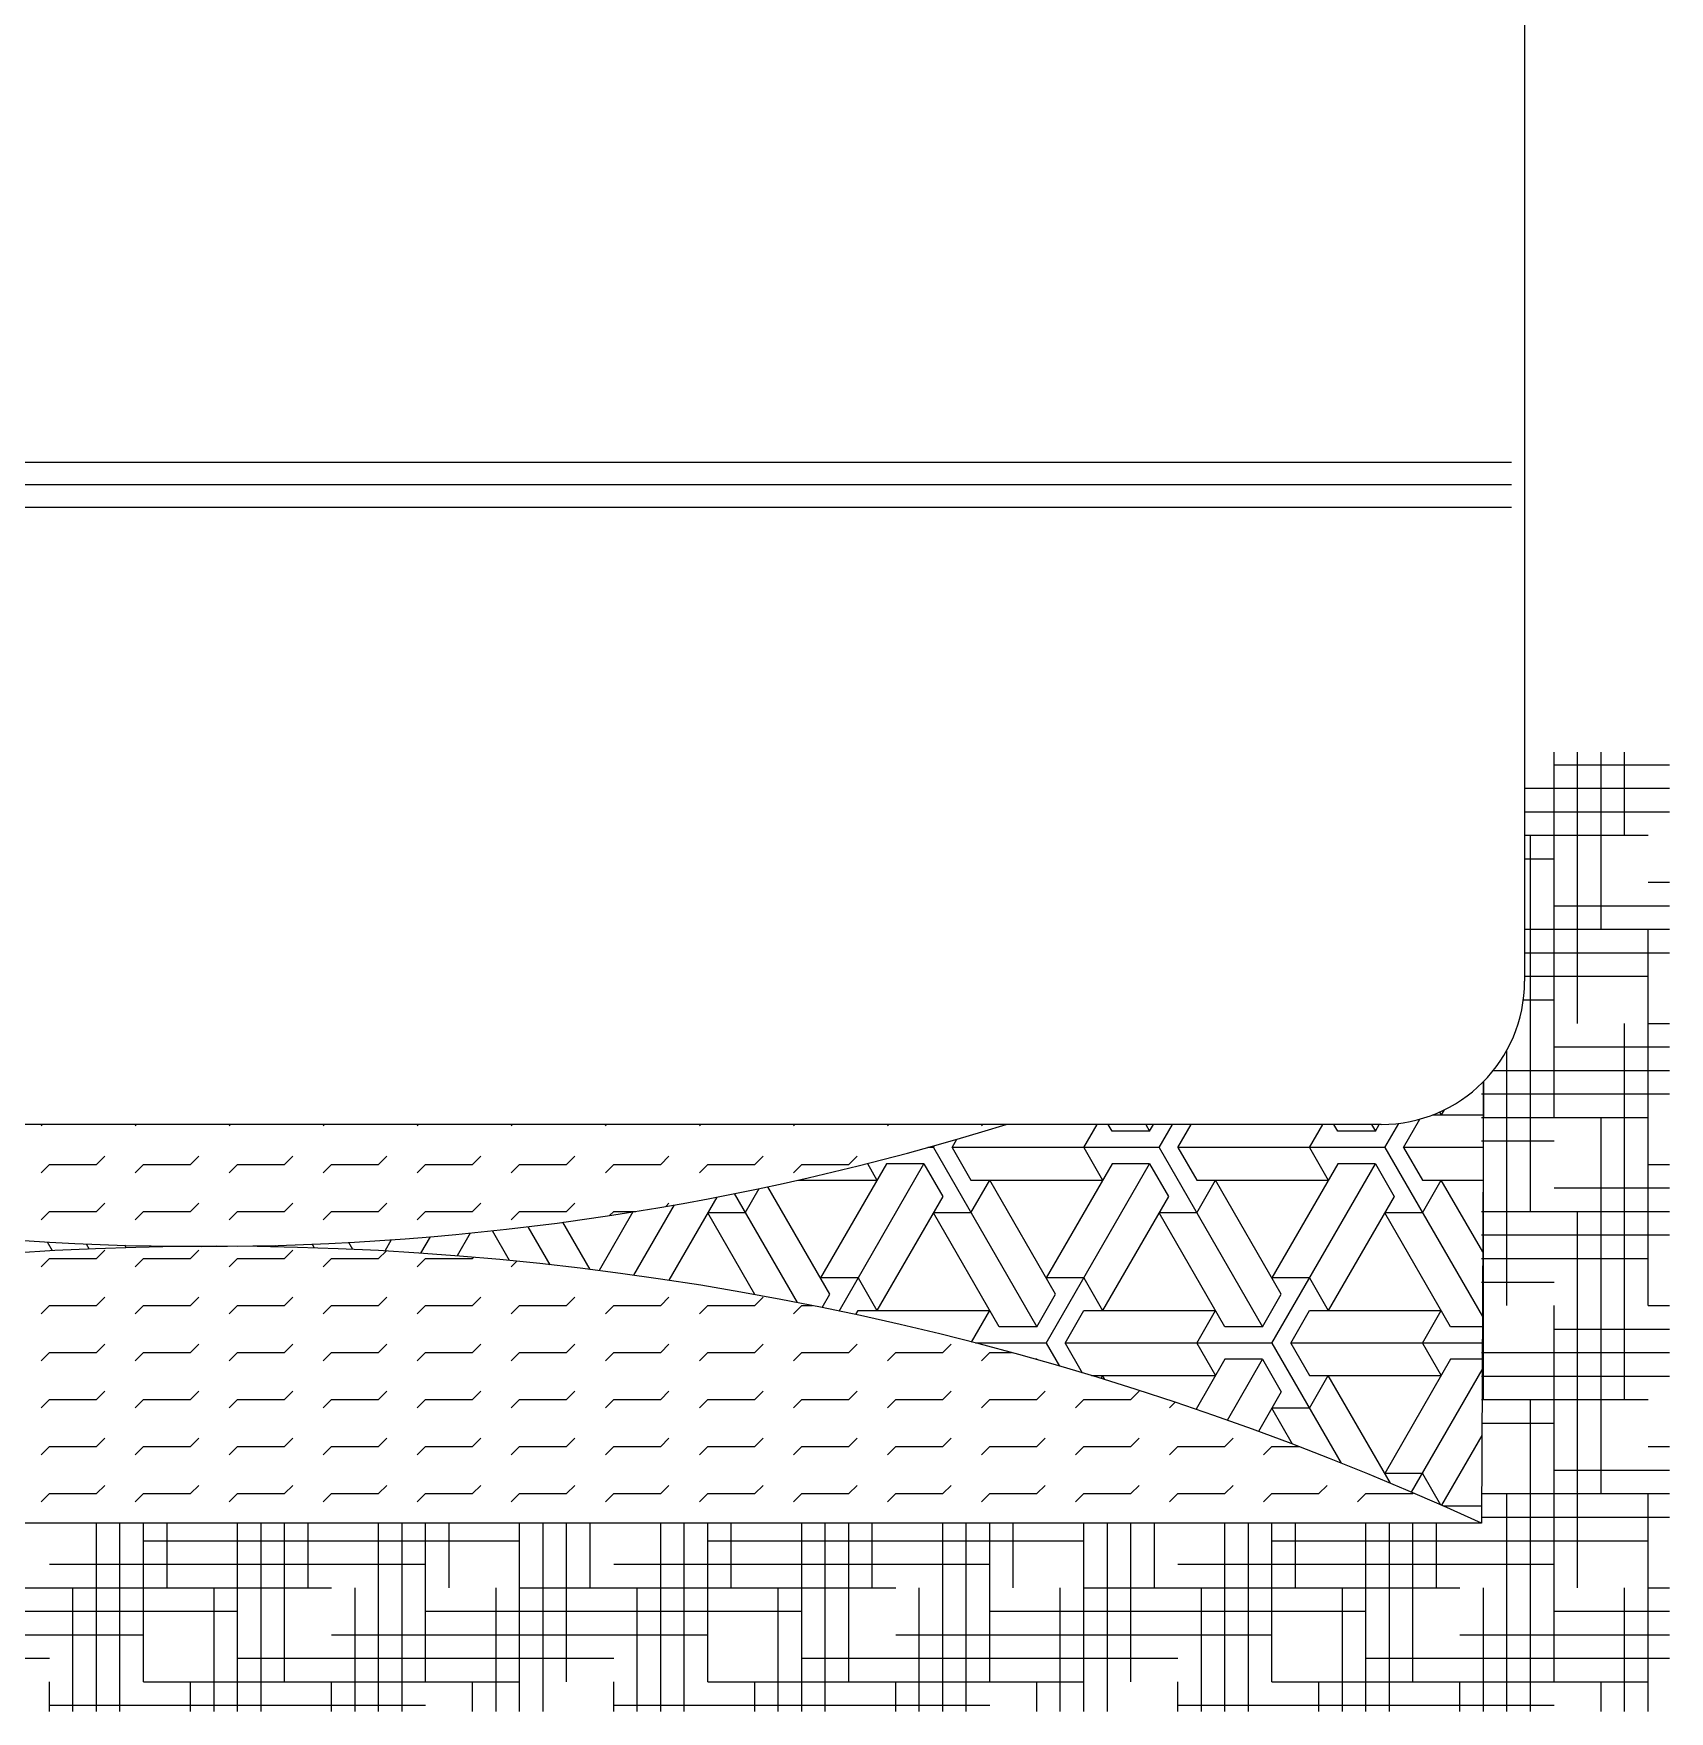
# Model space of a CAD drawing. Header units: millimetres. Extents: x 1787 to 68324, y 1435 to 30835.
# Drawn here: x 37447 to 38317, y 10164 to 11056 of the extents above; entities that cross this region are included whole.
import ezdxf

# ---------------------------------------------------------------- set-up
doc = ezdxf.new("R2010")
doc.units = ezdxf.units.MM

# ---------------------------------------------------------------- blocks, each defined once
blk = doc.blocks.new('A$C62731D1C')
for p, q in [((1.46787, 2.14084, 0.68571), (1.46787, 0.38824, 0.68571)), ((0.10613, 0.66415, 0.68571), (1.46095, 0.66415, 0.68571)), ((0.10613, 0.65215, 0.68571), (1.46095, 0.65215, 0.68571)), ((0.10613, 0.64015, 0.68571), (1.46095, 0.64015, 0.68571)), ((1.4835, 0.31577, 0.68571), (1.4835, 0.50998, 0.68571)), ((1.496, 0.36577, 0.68571), (1.496, 0.50998, 0.68571)), ((1.5085, 0.41577, 0.68571), (1.5085, 0.50998, 0.68571)), ((1.521, 0.46577, 0.68571), (1.521, 0.50998, 0.68571)), ((1.4835, 0.50327, 0.68571), (1.54488, 0.50327, 0.68571)), ((1.46787, 0.49077, 0.68571), (1.54488, 0.49077, 0.68571)), ((1.46787, 0.47827, 0.68571), (1.54488, 0.47827, 0.68571)), ((1.46787, 0.46577, 0.68571), (1.5335, 0.46577, 0.68571)), ((1.471, 0.26577, 0.68571), (1.471, 0.46577, 0.68571)), ((1.46787, 0.45327, 0.68571), (1.4835, 0.45327, 0.68571)), ((1.5335, 0.44077, 0.68571), (1.54488, 0.44077, 0.68571)), ((1.4835, 0.42827, 0.68571), (1.54488, 0.42827, 0.68571)), ((1.46787, 0.41577, 0.68571), (1.54488, 0.41577, 0.68571)), ((1.5335, 0.21577, 0.68571), (1.5335, 0.41577, 0.68571)), ((1.46787, 0.40327, 0.68571), (1.54488, 0.40327, 0.68571)), ((1.46787, 0.39077, 0.68571), (1.5335, 0.39077, 0.68571)), ((1.46722, 0.37827, 0.68571), (1.4835, 0.37827, 0.68571)), ((1.521, 0.16577, 0.68571), (1.521, 0.36577, 0.68571)), ((1.5335, 0.36577, 0.68571), (1.54488, 0.36577, 0.68571)), ((1.4585, 0.21577, 0.68571), (1.4585, 0.35163, 0.68571)), ((1.4835, 0.35327, 0.68571), (1.54488, 0.35327, 0.68571)), ((1.45128, 0.34077, 0.68571), (1.54488, 0.34077, 0.68571)), ((1.446, 0.33481, 0.68571), (1.44488, 0.1, 0.68571)), ((1.446, 0.16577, 0.68571), (1.446, 0.33481, 0.68571)), ((1.44488, 0.32827, 0.68571), (1.54488, 0.32827, 0.68571)), ((1.3935, 0.29977, 0.68571), (1.40091, 0.3126, 0.68571)), ((1.4035, 0.29977, 0.68571), (1.41221, 0.31486, 0.68571)), ((1.41896, 0.31709, 0.68571), (1.44592, 0.31709, 0.68571)), ((1.42263, 0.31861, 0.68571), (1.4235, 0.31709, 0.68571)), ((1.42502, 0.31973, 0.68571), (1.4235, 0.31709, 0.68571)), ((1.44488, 0.31577, 0.68571), (1.5335, 0.31577, 0.68571)), ((1.5085, 0.11577, 0.68571), (1.5085, 0.31577, 0.68571)), ((1.39167, 0.31204, 0.68571), (0.17247, 0.31204, 0.68571)), ((0.67908, 0.31135, 0.68571), (0.67977, 0.31204, 0.68571)), ((0.72908, 0.31135, 0.68571), (0.72977, 0.31204, 0.68571)), ((0.77908, 0.31135, 0.68571), (0.77977, 0.31204, 0.68571)), ((0.82908, 0.31135, 0.68571), (0.82977, 0.31204, 0.68571)), ((0.87908, 0.31135, 0.68571), (0.87977, 0.31204, 0.68571)), ((0.92908, 0.31135, 0.68571), (0.92977, 0.31204, 0.68571)), ((0.97908, 0.31135, 0.68571), (0.97977, 0.31204, 0.68571)), ((1.02908, 0.31135, 0.68571), (1.02977, 0.31204, 0.68571)), ((1.07908, 0.31135, 0.68571), (1.07977, 0.31204, 0.68571)), ((1.12908, 0.31135, 0.68571), (1.12977, 0.31204, 0.68571)), ((1.1635, 0.29977, 0.68571), (1.16604, 0.30418, 0.68571)), ((1.17908, 0.31135, 0.68571), (1.17977, 0.31204, 0.68571)), ((1.2335, 0.29977, 0.68571), (1.24058, 0.31204, 0.68571)), ((1.2485, 0.30843, 0.68571), (1.24642, 0.31204, 0.68571)), ((1.2685, 0.30843, 0.68571), (1.2485, 0.30843, 0.68571)), ((1.26642, 0.31204, 0.68571), (1.2685, 0.30843, 0.68571)), ((1.2685, 0.30843, 0.68571), (1.27058, 0.31204, 0.68571)), ((1.2735, 0.29977, 0.68571), (1.28058, 0.31204, 0.68571)), ((1.2835, 0.29977, 0.68571), (1.29058, 0.31204, 0.68571)), ((1.3535, 0.29977, 0.68571), (1.36058, 0.31204, 0.68571)), ((1.3685, 0.30843, 0.68571), (1.36642, 0.31204, 0.68571)), ((1.3885, 0.30843, 0.68571), (1.3685, 0.30843, 0.68571)), ((1.38642, 0.31204, 0.68571), (1.3885, 0.30843, 0.68571)), ((1.3885, 0.30843, 0.68571), (1.39058, 0.31204, 0.68571)), ((1.44488, 0.30327, 0.68571), (1.4835, 0.30327, 0.68571)), ((0.7085, 0.29077, 0.68571), (0.71292, 0.29519, 0.68571)), ((0.7585, 0.29077, 0.68571), (0.76292, 0.29519, 0.68571)), ((0.8085, 0.29077, 0.68571), (0.81292, 0.29519, 0.68571)), ((0.8585, 0.29077, 0.68571), (0.86292, 0.29519, 0.68571)), ((0.9085, 0.29077, 0.68571), (0.91292, 0.29519, 0.68571)), ((0.9585, 0.29077, 0.68571), (0.96292, 0.29519, 0.68571)), ((1.0085, 0.29077, 0.68571), (1.01292, 0.29519, 0.68571)), ((1.0585, 0.29077, 0.68571), (1.06292, 0.29519, 0.68571)), ((1.1085, 0.29077, 0.68571), (1.11292, 0.29519, 0.68571)), ((1.1535, 0.29977, 0.68571), (1.15051, 0.29977, 0.68571)), ((1.1535, 0.29977, 0.68571), (1.15408, 0.30077, 0.68571)), ((1.1535, 0.29977, 0.68571), (1.2085, 0.20451, 0.68571)), ((1.2735, 0.29977, 0.68571), (1.1635, 0.29977, 0.68571)), ((1.1635, 0.29977, 0.68571), (1.1735, 0.28245, 0.68571)), ((1.2335, 0.29977, 0.68571), (1.2435, 0.28245, 0.68571)), ((1.2735, 0.29977, 0.68571), (1.3285, 0.20451, 0.68571)), ((1.3935, 0.29977, 0.68571), (1.2835, 0.29977, 0.68571)), ((1.2835, 0.29977, 0.68571), (1.2935, 0.28245, 0.68571)), ((1.3535, 0.29977, 0.68571), (1.3635, 0.28245, 0.68571)), ((1.3935, 0.29977, 0.68571), (1.44541, 0.20987, 0.68571)), ((1.44583, 0.29977, 0.68571), (1.4035, 0.29977, 0.68571)), ((1.4035, 0.29977, 0.68571), (1.4135, 0.28245, 0.68571)), ((0.67908, 0.28635, 0.68571), (0.6835, 0.29077, 0.68571)), ((0.6835, 0.29077, 0.68571), (0.7085, 0.29077, 0.68571)), ((0.72908, 0.28635, 0.68571), (0.7335, 0.29077, 0.68571)), ((0.7335, 0.29077, 0.68571), (0.7585, 0.29077, 0.68571)), ((0.77908, 0.28635, 0.68571), (0.7835, 0.29077, 0.68571)), ((0.7835, 0.29077, 0.68571), (0.8085, 0.29077, 0.68571)), ((0.82908, 0.28635, 0.68571), (0.8335, 0.29077, 0.68571)), ((0.8335, 0.29077, 0.68571), (0.8585, 0.29077, 0.68571)), ((0.87908, 0.28635, 0.68571), (0.8835, 0.29077, 0.68571)), ((0.8835, 0.29077, 0.68571), (0.9085, 0.29077, 0.68571)), ((0.92908, 0.28635, 0.68571), (0.9335, 0.29077, 0.68571)), ((0.9335, 0.29077, 0.68571), (0.9585, 0.29077, 0.68571)), ((0.97908, 0.28635, 0.68571), (0.9835, 0.29077, 0.68571)), ((0.9835, 0.29077, 0.68571), (1.0085, 0.29077, 0.68571)), ((1.02908, 0.28635, 0.68571), (1.0335, 0.29077, 0.68571)), ((1.0335, 0.29077, 0.68571), (1.0585, 0.29077, 0.68571)), ((1.07908, 0.28635, 0.68571), (1.0835, 0.29077, 0.68571)), ((1.0835, 0.29077, 0.68571), (1.1085, 0.29077, 0.68571)), ((1.1285, 0.29111, 0.68571), (1.0935, 0.23049, 0.68571)), ((1.10332, 0.21286, 0.68571), (1.1485, 0.29111, 0.68571)), ((1.11842, 0.29126, 0.68571), (1.1235, 0.28245, 0.68571)), ((1.1485, 0.29111, 0.68571), (1.1285, 0.29111, 0.68571)), ((1.1485, 0.29111, 0.68571), (1.1585, 0.27379, 0.68571)), ((1.2135, 0.19585, 0.68571), (1.2685, 0.29111, 0.68571)), ((1.2485, 0.29111, 0.68571), (1.2135, 0.23049, 0.68571)), ((1.2685, 0.29111, 0.68571), (1.2485, 0.29111, 0.68571)), ((1.2685, 0.29111, 0.68571), (1.2785, 0.27379, 0.68571)), ((1.3335, 0.19585, 0.68571), (1.3885, 0.29111, 0.68571)), ((1.3685, 0.29111, 0.68571), (1.3335, 0.23049, 0.68571)), ((1.3885, 0.29111, 0.68571), (1.3685, 0.29111, 0.68571)), ((1.3885, 0.29111, 0.68571), (1.3985, 0.27379, 0.68571)), ((1.5335, 0.29077, 0.68571), (1.54488, 0.29077, 0.68571)), ((1.0535, 0.26513, 0.68571), (1.06091, 0.27796, 0.68571)), ((1.0985, 0.22183, 0.68571), (1.06553, 0.27894, 0.68571)), ((1.08156, 0.28245, 0.68571), (1.1235, 0.28245, 0.68571)), ((1.1735, 0.26513, 0.68571), (1.1835, 0.28245, 0.68571)), ((1.1735, 0.28245, 0.68571), (1.2435, 0.28245, 0.68571)), ((1.2185, 0.22183, 0.68571), (1.1835, 0.28245, 0.68571)), ((1.2935, 0.26513, 0.68571), (1.3035, 0.28245, 0.68571)), ((1.2935, 0.28245, 0.68571), (1.3635, 0.28245, 0.68571)), ((1.3385, 0.22183, 0.68571), (1.3035, 0.28245, 0.68571)), ((1.4135, 0.26513, 0.68571), (1.4235, 0.28245, 0.68571)), ((1.4135, 0.28245, 0.68571), (1.44575, 0.28245, 0.68571)), ((1.44557, 0.24423, 0.68571), (1.4235, 0.28245, 0.68571)), ((1.4835, 0.27827, 0.68571), (1.54488, 0.27827, 0.68571)), ((0.7085, 0.26577, 0.68571), (0.71292, 0.27019, 0.68571)), ((0.7585, 0.26577, 0.68571), (0.76292, 0.27019, 0.68571)), ((0.8085, 0.26577, 0.68571), (0.81292, 0.27019, 0.68571)), ((0.8585, 0.26577, 0.68571), (0.86292, 0.27019, 0.68571)), ((0.9085, 0.26577, 0.68571), (0.91292, 0.27019, 0.68571)), ((0.9585, 0.26577, 0.68571), (0.96292, 0.27019, 0.68571)), ((0.9943, 0.23188, 0.68571), (1.01588, 0.26926, 0.68571)), ((1.01117, 0.26843, 0.68571), (1.01292, 0.27019, 0.68571)), ((1.03828, 0.2734, 0.68571), (1.01275, 0.2292, 0.68571)), ((1.04766, 0.27525, 0.68571), (1.08108, 0.21737, 0.68571)), ((1.1585, 0.27379, 0.68571), (1.1235, 0.21317, 0.68571)), ((1.2785, 0.27379, 0.68571), (1.2435, 0.21317, 0.68571)), ((1.3985, 0.27379, 0.68571), (1.3635, 0.21317, 0.68571)), ((0.67908, 0.26135, 0.68571), (0.6835, 0.26577, 0.68571)), ((0.6835, 0.26577, 0.68571), (0.7085, 0.26577, 0.68571)), ((0.72908, 0.26135, 0.68571), (0.7335, 0.26577, 0.68571)), ((0.7335, 0.26577, 0.68571), (0.7585, 0.26577, 0.68571)), ((0.77908, 0.26135, 0.68571), (0.7835, 0.26577, 0.68571)), ((0.7835, 0.26577, 0.68571), (0.8085, 0.26577, 0.68571)), ((0.82908, 0.26135, 0.68571), (0.8335, 0.26577, 0.68571)), ((0.8335, 0.26577, 0.68571), (0.8585, 0.26577, 0.68571)), ((0.87908, 0.26135, 0.68571), (0.8835, 0.26577, 0.68571)), ((0.8835, 0.26577, 0.68571), (0.9085, 0.26577, 0.68571)), ((0.92908, 0.26135, 0.68571), (0.9335, 0.26577, 0.68571)), ((0.9335, 0.26577, 0.68571), (0.9585, 0.26577, 0.68571)), ((0.97092, 0.23496, 0.68571), (0.95645, 0.26002, 0.68571)), ((0.99372, 0.26552, 0.68571), (0.97573, 0.23435, 0.68571)), ((0.98131, 0.26358, 0.68571), (0.9835, 0.26577, 0.68571)), ((0.9835, 0.26577, 0.68571), (0.99527, 0.26577, 0.68571)), ((1.0535, 0.26513, 0.68571), (1.0335, 0.26513, 0.68571)), ((1.05864, 0.22159, 0.68571), (1.0335, 0.26513, 0.68571)), ((1.1735, 0.26513, 0.68571), (1.1535, 0.26513, 0.68571)), ((1.1885, 0.20451, 0.68571), (1.1535, 0.26513, 0.68571)), ((1.2935, 0.26513, 0.68571), (1.2735, 0.26513, 0.68571)), ((1.3085, 0.20451, 0.68571), (1.2735, 0.26513, 0.68571)), ((1.4135, 0.26513, 0.68571), (1.3935, 0.26513, 0.68571)), ((1.4285, 0.20451, 0.68571), (1.3935, 0.26513, 0.68571)), ((1.44488, 0.26577, 0.68571), (1.54488, 0.26577, 0.68571)), ((1.496, 0.06577, 0.68571), (1.496, 0.26577, 0.68571)), ((0.86518, 0.25072, 0.68571), (0.86174, 0.24476, 0.68571)), ((0.88105, 0.24357, 0.68571), (0.88611, 0.25234, 0.68571)), ((0.90723, 0.25428, 0.68571), (0.90024, 0.24216, 0.68571)), ((0.92819, 0.23969, 0.68571), (0.91906, 0.2555, 0.68571)), ((0.93782, 0.25765, 0.68571), (0.94947, 0.23748, 0.68571)), ((1.44488, 0.25327, 0.68571), (1.54488, 0.25327, 0.68571)), ((0.6852, 0.24488, 0.68571), (0.6825, 0.24954, 0.68571)), ((0.70309, 0.24852, 0.68571), (0.70465, 0.24582, 0.68571)), ((0.7085, 0.24077, 0.68571), (0.71292, 0.24519, 0.68571)), ((0.72425, 0.24652, 0.68571), (0.72351, 0.24779, 0.68571)), ((0.74324, 0.24737, 0.68571), (0.74302, 0.24697, 0.68571)), ((0.7585, 0.24077, 0.68571), (0.76292, 0.24519, 0.68571)), ((0.78322, 0.24733, 0.68571), (0.78315, 0.24721, 0.68571)), ((0.80401, 0.24693, 0.68571), (0.80355, 0.24773, 0.68571)), ((0.8085, 0.24077, 0.68571), (0.81292, 0.24519, 0.68571)), ((0.82316, 0.2484, 0.68571), (0.82431, 0.24641, 0.68571)), ((0.84477, 0.24562, 0.68571), (0.84263, 0.24932, 0.68571)), ((0.8585, 0.24077, 0.68571), (0.86246, 0.24472, 0.68571)), ((0.9085, 0.24077, 0.68571), (0.90916, 0.24143, 0.68571)), ((0.67908, 0.23635, 0.68571), (0.6835, 0.24077, 0.68571)), ((0.6835, 0.24077, 0.68571), (0.7085, 0.24077, 0.68571)), ((0.72908, 0.23635, 0.68571), (0.7335, 0.24077, 0.68571)), ((0.7335, 0.24077, 0.68571), (0.7585, 0.24077, 0.68571)), ((0.77908, 0.23635, 0.68571), (0.7835, 0.24077, 0.68571)), ((0.7835, 0.24077, 0.68571), (0.8085, 0.24077, 0.68571)), ((0.82908, 0.23635, 0.68571), (0.8335, 0.24077, 0.68571)), ((0.8335, 0.24077, 0.68571), (0.8585, 0.24077, 0.68571)), ((0.87908, 0.23635, 0.68571), (0.8835, 0.24077, 0.68571)), ((0.8835, 0.24077, 0.68571), (0.9085, 0.24077, 0.68571)), ((0.92908, 0.23635, 0.68571), (0.93204, 0.23931, 0.68571)), ((1.44488, 0.24077, 0.68571), (1.5335, 0.24077, 0.68571)), ((1.1135, 0.23049, 0.68571), (1.0935, 0.23049, 0.68571)), ((1.1135, 0.23049, 0.68571), (1.1235, 0.21317, 0.68571)), ((1.2335, 0.23049, 0.68571), (1.2135, 0.23049, 0.68571)), ((1.2335, 0.23049, 0.68571), (1.2435, 0.21317, 0.68571)), ((1.3535, 0.23049, 0.68571), (1.3335, 0.23049, 0.68571)), ((1.3535, 0.23049, 0.68571), (1.3635, 0.21317, 0.68571)), ((1.44488, 0.22827, 0.68571), (1.4835, 0.22827, 0.68571)), ((0.67908, 0.21135, 0.68571), (0.6835, 0.21577, 0.68571)), ((0.6835, 0.21577, 0.68571), (0.7085, 0.21577, 0.68571)), ((0.7085, 0.21577, 0.68571), (0.71292, 0.22019, 0.68571)), ((0.72908, 0.21135, 0.68571), (0.7335, 0.21577, 0.68571)), ((0.7335, 0.21577, 0.68571), (0.7585, 0.21577, 0.68571)), ((0.7585, 0.21577, 0.68571), (0.76292, 0.22019, 0.68571)), ((0.77908, 0.21135, 0.68571), (0.7835, 0.21577, 0.68571)), ((0.7835, 0.21577, 0.68571), (0.8085, 0.21577, 0.68571)), ((0.8085, 0.21577, 0.68571), (0.81292, 0.22019, 0.68571)), ((0.82908, 0.21135, 0.68571), (0.8335, 0.21577, 0.68571)), ((0.8335, 0.21577, 0.68571), (0.8585, 0.21577, 0.68571)), ((0.8585, 0.21577, 0.68571), (0.86292, 0.22019, 0.68571)), ((0.87908, 0.21135, 0.68571), (0.8835, 0.21577, 0.68571)), ((0.8835, 0.21577, 0.68571), (0.9085, 0.21577, 0.68571)), ((0.9085, 0.21577, 0.68571), (0.91292, 0.22019, 0.68571)), ((0.92908, 0.21135, 0.68571), (0.9335, 0.21577, 0.68571)), ((0.9335, 0.21577, 0.68571), (0.9585, 0.21577, 0.68571)), ((0.9585, 0.21577, 0.68571), (0.96292, 0.22019, 0.68571)), ((0.97908, 0.21135, 0.68571), (0.9835, 0.21577, 0.68571)), ((0.9835, 0.21577, 0.68571), (1.0085, 0.21577, 0.68571)), ((1.0085, 0.21577, 0.68571), (1.01292, 0.22019, 0.68571)), ((1.02908, 0.21135, 0.68571), (1.0335, 0.21577, 0.68571)), ((1.0335, 0.21577, 0.68571), (1.0585, 0.21577, 0.68571)), ((1.0585, 0.21577, 0.68571), (1.06292, 0.22019, 0.68571)), ((1.07908, 0.21135, 0.68571), (1.0835, 0.21577, 0.68571)), ((1.0835, 0.21577, 0.68571), (1.08915, 0.21577, 0.68571)), ((1.09439, 0.21471, 0.68571), (1.0985, 0.22183, 0.68571)), ((1.2085, 0.20451, 0.68571), (1.2185, 0.22183, 0.68571)), ((1.3285, 0.20451, 0.68571), (1.3385, 0.22183, 0.68571)), ((1.4835, 0.01577, 0.68571), (1.4835, 0.21577, 0.68571)), ((1.5335, 0.21577, 0.68571), (1.54488, 0.21577, 0.68571)), ((1.11222, 0.21096, 0.68571), (1.1135, 0.21317, 0.68571)), ((1.1135, 0.21317, 0.68571), (1.1835, 0.21317, 0.68571)), ((1.17381, 0.19638, 0.68571), (1.1835, 0.21317, 0.68571)), ((1.2235, 0.19585, 0.68571), (1.2335, 0.21317, 0.68571)), ((1.2335, 0.21317, 0.68571), (1.3035, 0.21317, 0.68571)), ((1.2935, 0.19585, 0.68571), (1.3035, 0.21317, 0.68571)), ((1.3435, 0.19585, 0.68571), (1.3535, 0.21317, 0.68571)), ((1.3535, 0.21317, 0.68571), (1.4235, 0.21317, 0.68571)), ((1.4135, 0.19585, 0.68571), (1.4235, 0.21317, 0.68571)), ((1.2085, 0.20451, 0.68571), (1.1885, 0.20451, 0.68571)), ((1.3285, 0.20451, 0.68571), (1.3085, 0.20451, 0.68571)), ((1.44538, 0.20451, 0.68571), (1.4285, 0.20451, 0.68571)), ((1.4835, 0.20327, 0.68571), (1.54488, 0.20327, 0.68571)), ((0.67908, 0.18635, 0.68571), (0.6835, 0.19077, 0.68571)), ((0.6835, 0.19077, 0.68571), (0.7085, 0.19077, 0.68571)), ((0.7085, 0.19077, 0.68571), (0.71292, 0.19519, 0.68571)), ((0.72908, 0.18635, 0.68571), (0.7335, 0.19077, 0.68571)), ((0.7335, 0.19077, 0.68571), (0.7585, 0.19077, 0.68571)), ((0.7585, 0.19077, 0.68571), (0.76292, 0.19519, 0.68571)), ((0.77908, 0.18635, 0.68571), (0.7835, 0.19077, 0.68571)), ((0.7835, 0.19077, 0.68571), (0.8085, 0.19077, 0.68571)), ((0.8085, 0.19077, 0.68571), (0.81292, 0.19519, 0.68571)), ((0.82908, 0.18635, 0.68571), (0.8335, 0.19077, 0.68571)), ((0.8335, 0.19077, 0.68571), (0.8585, 0.19077, 0.68571)), ((0.8585, 0.19077, 0.68571), (0.86292, 0.19519, 0.68571)), ((0.87908, 0.18635, 0.68571), (0.8835, 0.19077, 0.68571)), ((0.8835, 0.19077, 0.68571), (0.9085, 0.19077, 0.68571)), ((0.9085, 0.19077, 0.68571), (0.91292, 0.19519, 0.68571)), ((0.92908, 0.18635, 0.68571), (0.9335, 0.19077, 0.68571)), ((0.9335, 0.19077, 0.68571), (0.9585, 0.19077, 0.68571)), ((0.9585, 0.19077, 0.68571), (0.96292, 0.19519, 0.68571)), ((0.97908, 0.18635, 0.68571), (0.9835, 0.19077, 0.68571)), ((0.9835, 0.19077, 0.68571), (1.0085, 0.19077, 0.68571)), ((1.0085, 0.19077, 0.68571), (1.01292, 0.19519, 0.68571)), ((1.02908, 0.18635, 0.68571), (1.0335, 0.19077, 0.68571)), ((1.0335, 0.19077, 0.68571), (1.0585, 0.19077, 0.68571)), ((1.0585, 0.19077, 0.68571), (1.06292, 0.19519, 0.68571)), ((1.07908, 0.18635, 0.68571), (1.0835, 0.19077, 0.68571)), ((1.0835, 0.19077, 0.68571), (1.1085, 0.19077, 0.68571)), ((1.1085, 0.19077, 0.68571), (1.11292, 0.19519, 0.68571)), ((1.12908, 0.18635, 0.68571), (1.1335, 0.19077, 0.68571)), ((1.1335, 0.19077, 0.68571), (1.1585, 0.19077, 0.68571)), ((1.1585, 0.19077, 0.68571), (1.16292, 0.19519, 0.68571)), ((1.2135, 0.19585, 0.68571), (1.17586, 0.19585, 0.68571)), ((1.17908, 0.18635, 0.68571), (1.1835, 0.19077, 0.68571)), ((1.1835, 0.19077, 0.68571), (1.195, 0.19077, 0.68571)), ((1.2135, 0.19585, 0.68571), (1.22059, 0.18358, 0.68571)), ((1.3335, 0.19585, 0.68571), (1.2235, 0.19585, 0.68571)), ((1.2235, 0.19585, 0.68571), (1.23263, 0.18003, 0.68571)), ((1.2935, 0.19585, 0.68571), (1.3035, 0.17853, 0.68571)), ((1.3335, 0.19585, 0.68571), (1.37035, 0.13204, 0.68571)), ((1.44534, 0.19585, 0.68571), (1.3435, 0.19585, 0.68571)), ((1.3435, 0.19585, 0.68571), (1.3535, 0.17853, 0.68571)), ((1.4135, 0.19585, 0.68571), (1.4235, 0.17853, 0.68571)), ((1.44488, 0.19077, 0.68571), (1.54488, 0.19077, 0.68571)), ((1.2085, 0.18719, 0.68571), (1.20794, 0.18719, 0.68571)), ((1.20842, 0.18705, 0.68571), (1.2085, 0.18719, 0.68571)), ((1.2085, 0.18719, 0.68571), (1.20861, 0.187, 0.68571)), ((1.23764, 0.17853, 0.68571), (1.3035, 0.17853, 0.68571)), ((1.24263, 0.17702, 0.68571), (1.2435, 0.17853, 0.68571)), ((1.24475, 0.17637, 0.68571), (1.2435, 0.17853, 0.68571)), ((1.3085, 0.18719, 0.68571), (1.29318, 0.16065, 0.68571)), ((1.3285, 0.18719, 0.68571), (1.3085, 0.18719, 0.68571)), ((1.30983, 0.15486, 0.68571), (1.3285, 0.18719, 0.68571)), ((1.3285, 0.18719, 0.68571), (1.3385, 0.16987, 0.68571)), ((1.3535, 0.16121, 0.68571), (1.3635, 0.17853, 0.68571)), ((1.3535, 0.17853, 0.68571), (1.4235, 0.17853, 0.68571)), ((1.39656, 0.12128, 0.68571), (1.3635, 0.17853, 0.68571)), ((1.4285, 0.18719, 0.68571), (1.3935, 0.12657, 0.68571)), ((1.40771, 0.11653, 0.68571), (1.44527, 0.1816, 0.68571)), ((1.4453, 0.18719, 0.68571), (1.4285, 0.18719, 0.68571)), ((0.7085, 0.16577, 0.68571), (0.71292, 0.17019, 0.68571)), ((0.7585, 0.16577, 0.68571), (0.76292, 0.17019, 0.68571)), ((0.8085, 0.16577, 0.68571), (0.81292, 0.17019, 0.68571)), ((0.8585, 0.16577, 0.68571), (0.86292, 0.17019, 0.68571)), ((0.9085, 0.16577, 0.68571), (0.91292, 0.17019, 0.68571)), ((0.9585, 0.16577, 0.68571), (0.96292, 0.17019, 0.68571)), ((1.0085, 0.16577, 0.68571), (1.01292, 0.17019, 0.68571)), ((1.0585, 0.16577, 0.68571), (1.06292, 0.17019, 0.68571)), ((1.1085, 0.16577, 0.68571), (1.11292, 0.17019, 0.68571)), ((1.1585, 0.16577, 0.68571), (1.16292, 0.17019, 0.68571)), ((1.2085, 0.16577, 0.68571), (1.21292, 0.17019, 0.68571)), ((1.2585, 0.16577, 0.68571), (1.26292, 0.17019, 0.68571)), ((1.3385, 0.16987, 0.68571), (1.32639, 0.14889, 0.68571)), ((1.44488, 0.17827, 0.68571), (1.54488, 0.17827, 0.68571)), ((0.67908, 0.16135, 0.68571), (0.6835, 0.16577, 0.68571)), ((0.6835, 0.16577, 0.68571), (0.7085, 0.16577, 0.68571)), ((0.72908, 0.16135, 0.68571), (0.7335, 0.16577, 0.68571)), ((0.7335, 0.16577, 0.68571), (0.7585, 0.16577, 0.68571)), ((0.77908, 0.16135, 0.68571), (0.7835, 0.16577, 0.68571)), ((0.7835, 0.16577, 0.68571), (0.8085, 0.16577, 0.68571)), ((0.82908, 0.16135, 0.68571), (0.8335, 0.16577, 0.68571)), ((0.8335, 0.16577, 0.68571), (0.8585, 0.16577, 0.68571)), ((0.87908, 0.16135, 0.68571), (0.8835, 0.16577, 0.68571)), ((0.8835, 0.16577, 0.68571), (0.9085, 0.16577, 0.68571)), ((0.92908, 0.16135, 0.68571), (0.9335, 0.16577, 0.68571)), ((0.9335, 0.16577, 0.68571), (0.9585, 0.16577, 0.68571)), ((0.97908, 0.16135, 0.68571), (0.9835, 0.16577, 0.68571)), ((0.9835, 0.16577, 0.68571), (1.0085, 0.16577, 0.68571)), ((1.02908, 0.16135, 0.68571), (1.0335, 0.16577, 0.68571)), ((1.0335, 0.16577, 0.68571), (1.0585, 0.16577, 0.68571)), ((1.07908, 0.16135, 0.68571), (1.0835, 0.16577, 0.68571)), ((1.0835, 0.16577, 0.68571), (1.1085, 0.16577, 0.68571)), ((1.12908, 0.16135, 0.68571), (1.1335, 0.16577, 0.68571)), ((1.1335, 0.16577, 0.68571), (1.1585, 0.16577, 0.68571)), ((1.17908, 0.16135, 0.68571), (1.1835, 0.16577, 0.68571)), ((1.1835, 0.16577, 0.68571), (1.2085, 0.16577, 0.68571)), ((1.22908, 0.16135, 0.68571), (1.2335, 0.16577, 0.68571)), ((1.2335, 0.16577, 0.68571), (1.2585, 0.16577, 0.68571)), ((1.27908, 0.16135, 0.68571), (1.28212, 0.16439, 0.68571)), ((1.3535, 0.16121, 0.68571), (1.3335, 0.16121, 0.68571)), ((1.34453, 0.14211, 0.68571), (1.3335, 0.16121, 0.68571)), ((1.44488, 0.16577, 0.68571), (1.5335, 0.16577, 0.68571)), ((1.471, 0, 0.68571), (1.471, 0.16577, 0.68571)), ((1.44488, 0.15327, 0.68571), (1.4835, 0.15327, 0.68571)), ((0.7085, 0.14077, 0.68571), (0.71292, 0.14519, 0.68571)), ((0.7585, 0.14077, 0.68571), (0.76292, 0.14519, 0.68571)), ((0.8085, 0.14077, 0.68571), (0.81292, 0.14519, 0.68571)), ((0.8585, 0.14077, 0.68571), (0.86292, 0.14519, 0.68571)), ((0.9085, 0.14077, 0.68571), (0.91292, 0.14519, 0.68571)), ((0.9585, 0.14077, 0.68571), (0.96292, 0.14519, 0.68571)), ((1.0085, 0.14077, 0.68571), (1.01292, 0.14519, 0.68571)), ((1.0585, 0.14077, 0.68571), (1.06292, 0.14519, 0.68571)), ((1.1085, 0.14077, 0.68571), (1.11292, 0.14519, 0.68571)), ((1.1585, 0.14077, 0.68571), (1.16292, 0.14519, 0.68571)), ((1.2085, 0.14077, 0.68571), (1.21292, 0.14519, 0.68571)), ((1.2585, 0.14077, 0.68571), (1.26292, 0.14519, 0.68571)), ((1.3085, 0.14077, 0.68571), (1.31292, 0.14519, 0.68571)), ((1.44511, 0.14667, 0.68571), (1.42369, 0.10957, 0.68571)), ((0.67908, 0.13635, 0.68571), (0.6835, 0.14077, 0.68571)), ((0.6835, 0.14077, 0.68571), (0.7085, 0.14077, 0.68571)), ((0.72908, 0.13635, 0.68571), (0.7335, 0.14077, 0.68571)), ((0.7335, 0.14077, 0.68571), (0.7585, 0.14077, 0.68571)), ((0.77908, 0.13635, 0.68571), (0.7835, 0.14077, 0.68571)), ((0.7835, 0.14077, 0.68571), (0.8085, 0.14077, 0.68571)), ((0.82908, 0.13635, 0.68571), (0.8335, 0.14077, 0.68571)), ((0.8335, 0.14077, 0.68571), (0.8585, 0.14077, 0.68571)), ((0.87908, 0.13635, 0.68571), (0.8835, 0.14077, 0.68571)), ((0.8835, 0.14077, 0.68571), (0.9085, 0.14077, 0.68571)), ((0.92908, 0.13635, 0.68571), (0.9335, 0.14077, 0.68571)), ((0.9335, 0.14077, 0.68571), (0.9585, 0.14077, 0.68571)), ((0.97908, 0.13635, 0.68571), (0.9835, 0.14077, 0.68571)), ((0.9835, 0.14077, 0.68571), (1.0085, 0.14077, 0.68571)), ((1.02908, 0.13635, 0.68571), (1.0335, 0.14077, 0.68571)), ((1.0335, 0.14077, 0.68571), (1.0585, 0.14077, 0.68571)), ((1.07908, 0.13635, 0.68571), (1.0835, 0.14077, 0.68571)), ((1.0835, 0.14077, 0.68571), (1.1085, 0.14077, 0.68571)), ((1.12908, 0.13635, 0.68571), (1.1335, 0.14077, 0.68571)), ((1.1335, 0.14077, 0.68571), (1.1585, 0.14077, 0.68571)), ((1.17908, 0.13635, 0.68571), (1.1835, 0.14077, 0.68571)), ((1.1835, 0.14077, 0.68571), (1.2085, 0.14077, 0.68571)), ((1.22908, 0.13635, 0.68571), (1.2335, 0.14077, 0.68571)), ((1.2335, 0.14077, 0.68571), (1.2585, 0.14077, 0.68571)), ((1.27908, 0.13635, 0.68571), (1.2835, 0.14077, 0.68571)), ((1.2835, 0.14077, 0.68571), (1.3085, 0.14077, 0.68571)), ((1.32908, 0.13635, 0.68571), (1.3335, 0.14077, 0.68571)), ((1.3335, 0.14077, 0.68571), (1.34805, 0.14077, 0.68571)), ((1.5335, 0.14077, 0.68571), (1.54488, 0.14077, 0.68571)), ((1.4135, 0.12657, 0.68571), (1.3935, 0.12657, 0.68571)), ((1.4135, 0.12657, 0.68571), (1.42319, 0.10978, 0.68571)), ((1.4835, 0.12827, 0.68571), (1.54488, 0.12827, 0.68571)), ((0.7085, 0.11577, 0.68571), (0.71292, 0.12019, 0.68571)), ((0.7585, 0.11577, 0.68571), (0.76292, 0.12019, 0.68571)), ((0.8085, 0.11577, 0.68571), (0.81292, 0.12019, 0.68571)), ((0.8585, 0.11577, 0.68571), (0.86292, 0.12019, 0.68571)), ((0.9085, 0.11577, 0.68571), (0.91292, 0.12019, 0.68571)), ((0.9585, 0.11577, 0.68571), (0.96292, 0.12019, 0.68571)), ((1.0085, 0.11577, 0.68571), (1.01292, 0.12019, 0.68571)), ((1.0585, 0.11577, 0.68571), (1.06292, 0.12019, 0.68571)), ((1.1085, 0.11577, 0.68571), (1.11292, 0.12019, 0.68571)), ((1.1585, 0.11577, 0.68571), (1.16292, 0.12019, 0.68571)), ((1.2085, 0.11577, 0.68571), (1.21292, 0.12019, 0.68571)), ((1.2585, 0.11577, 0.68571), (1.26292, 0.12019, 0.68571)), ((1.3085, 0.11577, 0.68571), (1.31292, 0.12019, 0.68571)), ((1.3585, 0.11577, 0.68571), (1.36292, 0.12019, 0.68571)), ((1.4085, 0.11577, 0.68571), (1.4088, 0.11607, 0.68571)), ((0.67908, 0.11135, 0.68571), (0.6835, 0.11577, 0.68571)), ((0.6835, 0.11577, 0.68571), (0.7085, 0.11577, 0.68571)), ((0.72908, 0.11135, 0.68571), (0.7335, 0.11577, 0.68571)), ((0.7335, 0.11577, 0.68571), (0.7585, 0.11577, 0.68571)), ((0.77908, 0.11135, 0.68571), (0.7835, 0.11577, 0.68571)), ((0.7835, 0.11577, 0.68571), (0.8085, 0.11577, 0.68571)), ((0.82908, 0.11135, 0.68571), (0.8335, 0.11577, 0.68571)), ((0.8335, 0.11577, 0.68571), (0.8585, 0.11577, 0.68571)), ((0.87908, 0.11135, 0.68571), (0.8835, 0.11577, 0.68571)), ((0.8835, 0.11577, 0.68571), (0.9085, 0.11577, 0.68571)), ((0.92908, 0.11135, 0.68571), (0.9335, 0.11577, 0.68571)), ((0.9335, 0.11577, 0.68571), (0.9585, 0.11577, 0.68571)), ((0.97908, 0.11135, 0.68571), (0.9835, 0.11577, 0.68571)), ((0.9835, 0.11577, 0.68571), (1.0085, 0.11577, 0.68571)), ((1.02908, 0.11135, 0.68571), (1.0335, 0.11577, 0.68571)), ((1.0335, 0.11577, 0.68571), (1.0585, 0.11577, 0.68571)), ((1.07908, 0.11135, 0.68571), (1.0835, 0.11577, 0.68571)), ((1.0835, 0.11577, 0.68571), (1.1085, 0.11577, 0.68571)), ((1.12908, 0.11135, 0.68571), (1.1335, 0.11577, 0.68571)), ((1.1335, 0.11577, 0.68571), (1.1585, 0.11577, 0.68571)), ((1.17908, 0.11135, 0.68571), (1.1835, 0.11577, 0.68571)), ((1.1835, 0.11577, 0.68571), (1.2085, 0.11577, 0.68571)), ((1.22908, 0.11135, 0.68571), (1.2335, 0.11577, 0.68571)), ((1.2335, 0.11577, 0.68571), (1.2585, 0.11577, 0.68571)), ((1.27908, 0.11135, 0.68571), (1.2835, 0.11577, 0.68571)), ((1.2835, 0.11577, 0.68571), (1.3085, 0.11577, 0.68571)), ((1.32908, 0.11135, 0.68571), (1.3335, 0.11577, 0.68571)), ((1.3335, 0.11577, 0.68571), (1.3585, 0.11577, 0.68571)), ((1.37908, 0.11135, 0.68571), (1.3835, 0.11577, 0.68571)), ((1.3835, 0.11577, 0.68571), (1.4085, 0.11577, 0.68571)), ((1.4244, 0.10925, 0.68571), (1.44493, 0.10925, 0.68571)), ((1.44488, 0.11577, 0.68571), (1.54488, 0.11577, 0.68571)), ((1.4585, 0, 0.68571), (1.4585, 0.11577, 0.68571)), ((1.5335, 0, 0.68571), (1.5335, 0.11577, 0.68571)), ((1.44488, 0.1, 0.68571), (0.1, 0.1, 0.68571)), ((0.7085, 0, 0.68571), (0.7085, 0.1, 0.68571)), ((0.721, 0, 0.68571), (0.721, 0.1, 0.68571)), ((0.7335, 0.01577, 0.68571), (0.7335, 0.1, 0.68571)), ((0.746, 0.06577, 0.68571), (0.746, 0.1, 0.68571)), ((0.7835, 0, 0.68571), (0.7835, 0.1, 0.68571)), ((0.796, 0, 0.68571), (0.796, 0.1, 0.68571)), ((0.8085, 0.01577, 0.68571), (0.8085, 0.1, 0.68571)), ((0.821, 0.06577, 0.68571), (0.821, 0.1, 0.68571)), ((0.8585, 0, 0.68571), (0.8585, 0.1, 0.68571)), ((0.871, 0, 0.68571), (0.871, 0.1, 0.68571)), ((0.8835, 0.01577, 0.68571), (0.8835, 0.1, 0.68571)), ((0.896, 0.06577, 0.68571), (0.896, 0.1, 0.68571)), ((0.9335, 0, 0.68571), (0.9335, 0.1, 0.68571)), ((0.946, 0, 0.68571), (0.946, 0.1, 0.68571)), ((0.9585, 0.01577, 0.68571), (0.9585, 0.1, 0.68571)), ((0.971, 0.06577, 0.68571), (0.971, 0.1, 0.68571)), ((1.0085, 0, 0.68571), (1.0085, 0.1, 0.68571)), ((1.021, 0, 0.68571), (1.021, 0.1, 0.68571)), ((1.0335, 0.01577, 0.68571), (1.0335, 0.1, 0.68571)), ((1.046, 0.06577, 0.68571), (1.046, 0.1, 0.68571)), ((1.0835, 0, 0.68571), (1.0835, 0.1, 0.68571)), ((1.096, 0, 0.68571), (1.096, 0.1, 0.68571)), ((1.1085, 0.01577, 0.68571), (1.1085, 0.1, 0.68571)), ((1.121, 0.06577, 0.68571), (1.121, 0.1, 0.68571)), ((1.1585, 0, 0.68571), (1.1585, 0.1, 0.68571)), ((1.171, 0, 0.68571), (1.171, 0.1, 0.68571)), ((1.1835, 0.01577, 0.68571), (1.1835, 0.1, 0.68571)), ((1.196, 0.06577, 0.68571), (1.196, 0.1, 0.68571)), ((1.2335, 0, 0.68571), (1.2335, 0.1, 0.68571)), ((1.246, 0, 0.68571), (1.246, 0.1, 0.68571)), ((1.2585, 0.01577, 0.68571), (1.2585, 0.1, 0.68571)), ((1.271, 0.06577, 0.68571), (1.271, 0.1, 0.68571)), ((1.3085, 0, 0.68571), (1.3085, 0.1, 0.68571)), ((1.321, 0, 0.68571), (1.321, 0.1, 0.68571)), ((1.3335, 0.01577, 0.68571), (1.3335, 0.1, 0.68571)), ((1.346, 0.06577, 0.68571), (1.346, 0.1, 0.68571)), ((1.3835, 0, 0.68571), (1.3835, 0.1, 0.68571)), ((1.396, 0, 0.68571), (1.396, 0.1, 0.68571)), ((1.4085, 0.01577, 0.68571), (1.4085, 0.1, 0.68571)), ((1.421, 0.06577, 0.68571), (1.421, 0.1, 0.68571)), ((1.44488, 0.10327, 0.68571), (1.54488, 0.10327, 0.68571)), ((0.7335, 0.09077, 0.68571), (0.9335, 0.09077, 0.68571)), ((1.0335, 0.09077, 0.68571), (1.2335, 0.09077, 0.68571)), ((1.3335, 0.09077, 0.68571), (1.5335, 0.09077, 0.68571)), ((0.6835, 0.07827, 0.68571), (0.8835, 0.07827, 0.68571)), ((0.9835, 0.07827, 0.68571), (1.1835, 0.07827, 0.68571)), ((1.2835, 0.07827, 0.68571), (1.4835, 0.07827, 0.68571)), ((0.6335, 0.06577, 0.68571), (0.8335, 0.06577, 0.68571)), ((0.696, 0, 0.68571), (0.696, 0.06577, 0.68571)), ((0.771, 0, 0.68571), (0.771, 0.06577, 0.68571)), ((0.846, 0, 0.68571), (0.846, 0.06577, 0.68571)), ((0.921, 0, 0.68571), (0.921, 0.06577, 0.68571)), ((0.9335, 0.06577, 0.68571), (1.1335, 0.06577, 0.68571)), ((0.996, 0, 0.68571), (0.996, 0.06577, 0.68571)), ((1.071, 0, 0.68571), (1.071, 0.06577, 0.68571)), ((1.146, 0, 0.68571), (1.146, 0.06577, 0.68571)), ((1.221, 0, 0.68571), (1.221, 0.06577, 0.68571)), ((1.2335, 0.06577, 0.68571), (1.4335, 0.06577, 0.68571)), ((1.296, 0, 0.68571), (1.296, 0.06577, 0.68571)), ((1.371, 0, 0.68571), (1.371, 0.06577, 0.68571)), ((1.446, 0, 0.68571), (1.446, 0.06577, 0.68571)), ((1.521, 0, 0.68571), (1.521, 0.06577, 0.68571)), ((1.5335, 0.06577, 0.68571), (1.54488, 0.06577, 0.68571)), ((0.5835, 0.05327, 0.68571), (0.7835, 0.05327, 0.68571)), ((0.8835, 0.05327, 0.68571), (1.0835, 0.05327, 0.68571)), ((1.1835, 0.05327, 0.68571), (1.3835, 0.05327, 0.68571)), ((1.4835, 0.05327, 0.68571), (1.54488, 0.05327, 0.68571)), ((0.5335, 0.04077, 0.68571), (0.7335, 0.04077, 0.68571)), ((0.8335, 0.04077, 0.68571), (1.0335, 0.04077, 0.68571)), ((1.1335, 0.04077, 0.68571), (1.3335, 0.04077, 0.68571)), ((1.4335, 0.04077, 0.68571), (1.54488, 0.04077, 0.68571)), ((0.4835, 0.02827, 0.68571), (0.6835, 0.02827, 0.68571)), ((0.7835, 0.02827, 0.68571), (0.9835, 0.02827, 0.68571)), ((1.0835, 0.02827, 0.68571), (1.2835, 0.02827, 0.68571)), ((1.3835, 0.02827, 0.68571), (1.54488, 0.02827, 0.68571)), ((0.6835, 0, 0.68571), (0.6835, 0.01577, 0.68571)), ((0.7335, 0.01577, 0.68571), (0.9335, 0.01577, 0.68571)), ((0.7585, 0, 0.68571), (0.7585, 0.01577, 0.68571)), ((0.8335, 0, 0.68571), (0.8335, 0.01577, 0.68571)), ((0.9085, 0, 0.68571), (0.9085, 0.01577, 0.68571)), ((0.9835, 0, 0.68571), (0.9835, 0.01577, 0.68571)), ((1.0335, 0.01577, 0.68571), (1.2335, 0.01577, 0.68571)), ((1.0585, 0, 0.68571), (1.0585, 0.01577, 0.68571)), ((1.1335, 0, 0.68571), (1.1335, 0.01577, 0.68571)), ((1.2085, 0, 0.68571), (1.2085, 0.01577, 0.68571)), ((1.2835, 0, 0.68571), (1.2835, 0.01577, 0.68571)), ((1.3335, 0.01577, 0.68571), (1.5335, 0.01577, 0.68571)), ((1.3585, 0, 0.68571), (1.3585, 0.01577, 0.68571)), ((1.4335, 0, 0.68571), (1.4335, 0.01577, 0.68571)), ((1.5085, 0, 0.68571), (1.5085, 0.01577, 0.68571)), ((0.6835, 0.00327, 0.68571), (0.8835, 0.00327, 0.68571)), ((0.9835, 0.00327, 0.68571), (1.1835, 0.00327, 0.68571)), ((1.2835, 0.00327, 0.68571), (1.4835, 0.00327, 0.68571))]:
    blk.add_line(p, q)
for centre, radius, start, end in [((1.39167, 0.38824, 0.68571), 0.0762, 270, 0), ((0.76456, 1.69033, 0.68571), 1.44313, 252.76056, 287.23944), ((0.77244, -1.36185, 0.68571), 1.6091, 65.29791, 114.70209)]:
    blk.add_arc(centre, radius, start, end)
blk = doc.blocks.new('A$C0E6D7E3D')
blk.add_blockref('A$C62731D1C', (0, 0))

msp = doc.modelspace()

# ---------------------------------------------------------------- block references
at = {"xscale": 1000, "yscale": 1000, "zscale": 1000}
msp.add_blockref('A$C0E6D7E3D', (36771.65, 10164.41, -685.71), dxfattribs=at)

doc.saveas('drawing.dxf')
